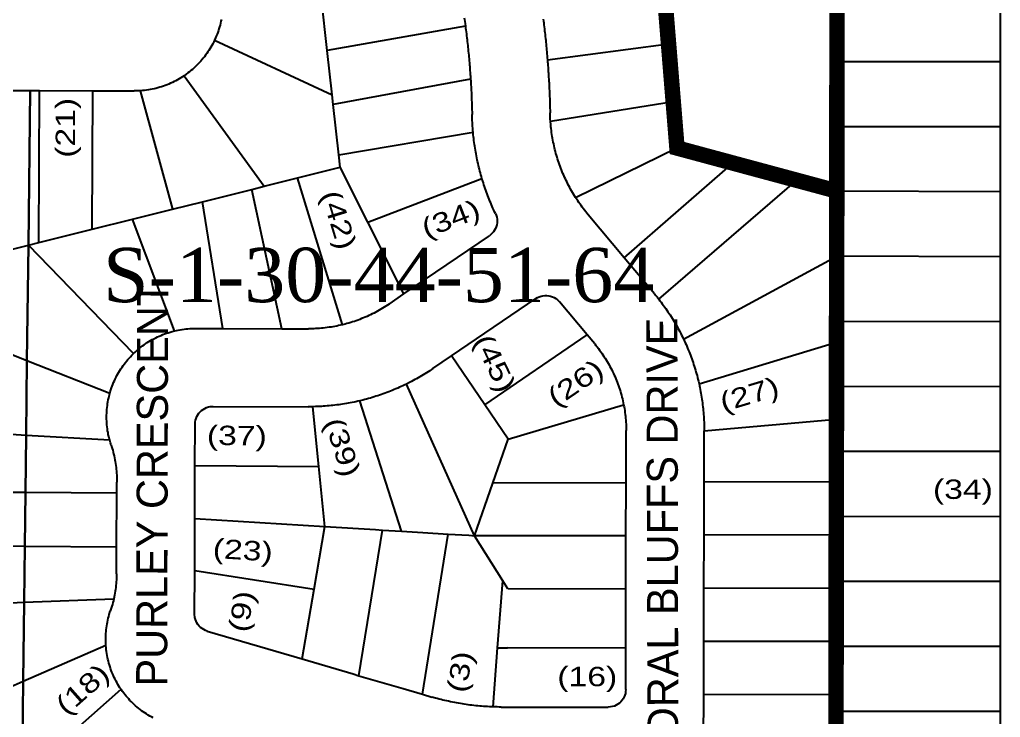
# Model space of a CAD drawing. Header units: millimetres. Extents: x 1745962 to 1749233, y 4525379 to 4529927.
# Drawn here: x 1747693.8 to 1747946.6, y 4527541 to 4527721 of the extents above; entities that cross this region are included whole.
import ezdxf
from ezdxf.enums import TextEntityAlignment as Align

# ---------------------------------------------------------------- set-up
doc = ezdxf.new("R2010")
doc.units = ezdxf.units.MM
doc.header["$LTSCALE"] = 10
doc.header["$MEASUREMENT"] = 0
for name, color, linetype in [('AROLL_ADDRESS', 44, 'Continuous'), ('AROLL_LOTS', 8, 'Continuous'), ('AROLL_ROADS', 7, 'Continuous'), ('ZONING_STANDARDS', 140, 'Continuous'), ('ZONING_ZONES', 140, 'Continuous')]:
    doc.layers.add(name, color=color, linetype=linetype)
doc.styles.add('DUTCH', font='dutcheb.ttf')
doc.styles.add('Univers Condensed', font='UNVR57W.TTF')
doc.styles.add('Univers Light Condensed', font='unvr47a.ttf')

msp = doc.modelspace()

# ---------------------------------------------------------------- linework, layer by layer
at = {"layer": 'AROLL_LOTS'}
for p, q in [((1747861.09, 4527714.72), (1747859.88, 4527729.61)), ((1747773.1, 4527713.01), (1747771.64, 4527726.31)), ((1747904.51, 4527710.08), (1747904.54, 4527726.84)), ((1747946.63, 4527710.1), (1747946.63, 4527726.86)), ((1747808.73, 4527719.27), (1747773.1, 4527713.01)), ((1747744.04, 4527715.64), (1747774.36, 4527701.53)), ((1747829.88, 4527710.6), (1747861.09, 4527714.72)), ((1747862.3, 4527699.84), (1747861.09, 4527714.72)), ((1747774.36, 4527701.53), (1747773.1, 4527713.01)), ((1747904.49, 4527693.32), (1747904.51, 4527710.08)), ((1747946.63, 4527710.1), (1747904.51, 4527710.08)), ((1747946.64, 4527693.34), (1747946.63, 4527710.1)), ((1747736.23, 4527706.5), (1747756.87, 4527677.97)), ((1747810.07, 4527705.64), (1747774.63, 4527699.06)), ((1747685.21, 4527702.7), (1747696.53, 4527702.65)), ((1747696.53, 4527702.65), (1747696.06, 4527662.79)), ((1747696.06, 4527662.79), (1747696.53, 4527702.65)), ((1747696.53, 4527702.65), (1747698.93, 4527702.64)), ((1747698.77, 4527663.47), (1747698.93, 4527702.64)), ((1747698.93, 4527702.64), (1747712.65, 4527702.58)), ((1747712.5, 4527666.9), (1747712.65, 4527702.58)), ((1747712.65, 4527702.58), (1747723.32, 4527702.55)), ((1747724.85, 4527702.59), (1747733.21, 4527672.07)), ((1747774.63, 4527699.06), (1747774.36, 4527701.53)), ((1747776.07, 4527686.08), (1747774.63, 4527699.06)), ((1747830.65, 4527694.78), (1747862.3, 4527699.84)), ((1747863.27, 4527687.85), (1747862.3, 4527699.84)), ((1747904.46, 4527676.74), (1747904.49, 4527693.32)), ((1747946.64, 4527693.34), (1747904.49, 4527693.32)), ((1747946.64, 4527676.57), (1747946.64, 4527693.34)), ((1747776.07, 4527686.08), (1747810.7, 4527691.95)), ((1747776.42, 4527682.86), (1747776.07, 4527686.08)), ((1747837.13, 4527675.07), (1747863.27, 4527687.85)), ((1747877.69, 4527683.96), (1747863.27, 4527687.85)), ((1747849.67, 4527659.54), (1747877.69, 4527683.96)), ((1747894.16, 4527679.52), (1747877.69, 4527683.96)), ((1747765.47, 4527680.13), (1747776.42, 4527682.86)), ((1747783.55, 4527668.7), (1747776.42, 4527682.86)), ((1747753.66, 4527677.17), (1747756.87, 4527677.97)), ((1747756.87, 4527677.97), (1747765.47, 4527680.13)), ((1747777.03, 4527642.25), (1747765.47, 4527680.13)), ((1747783.55, 4527668.7), (1747813, 4527679.99)), ((1747858.58, 4527648.86), (1747894.16, 4527679.52)), ((1747904.46, 4527676.74), (1747894.16, 4527679.52)), ((1747740.94, 4527674), (1747753.66, 4527677.17)), ((1747761.42, 4527641.24), (1747753.66, 4527677.17)), ((1747904.44, 4527659.98), (1747904.46, 4527676.74)), ((1747946.64, 4527676.57), (1747904.46, 4527676.74)), ((1747946.64, 4527659.81), (1747946.64, 4527676.57)), ((1747733.21, 4527672.07), (1747740.94, 4527674)), ((1747746.17, 4527641.27), (1747740.94, 4527674)), ((1747722.88, 4527669.49), (1747733.21, 4527672.07)), ((1747849.67, 4527659.54), (1747840.37, 4527670.64)), ((1747712.5, 4527666.9), (1747722.88, 4527669.49)), ((1747733.74, 4527640.66), (1747722.88, 4527669.49)), ((1747792.88, 4527650.2), (1747783.55, 4527668.7)), ((1747698.77, 4527663.47), (1747712.5, 4527666.9)), ((1747685.04, 4527660.05), (1747696.06, 4527662.79)), ((1747696.06, 4527662.79), (1747695.7, 4527632.94)), ((1747695.7, 4527632.94), (1747696.06, 4527662.79)), ((1747696.06, 4527662.79), (1747698.77, 4527663.47)), ((1747723.2, 4527634.87), (1747696.06, 4527662.79)), ((1747792.88, 4527650.2), (1747814.91, 4527665.21)), ((1747857.5, 4527650.19), (1747849.67, 4527659.54)), ((1747864.98, 4527638.52), (1747904.44, 4527659.98)), ((1747904.41, 4527643.04), (1747904.44, 4527659.98)), ((1747946.64, 4527659.81), (1747904.44, 4527659.98)), ((1747946.64, 4527643.06), (1747946.64, 4527659.81)), ((1747789.03, 4527647.58), (1747792.88, 4527650.2)), ((1747805.13, 4527634.2), (1747826.87, 4527649)), ((1747840.08, 4527639.65), (1747832.96, 4527648.16)), ((1747904.4, 4527637.73), (1747904.41, 4527643.04)), ((1747946.64, 4527643.06), (1747904.41, 4527643.04)), ((1747946.64, 4527626.29), (1747946.64, 4527643.06)), ((1747739.16, 4527641.29), (1747746.17, 4527641.27)), ((1747746.17, 4527641.27), (1747761.42, 4527641.24)), ((1747761.42, 4527641.24), (1747768.27, 4527641.22)), ((1747813.7, 4527621.6), (1747840.08, 4527639.65)), ((1747842.07, 4527637.29), (1747840.08, 4527639.65)), ((1747868.95, 4527627.01), (1747904.4, 4527637.73)), ((1747904.39, 4527626.27), (1747904.4, 4527637.73)), ((1747695.7, 4527632.94), (1747684.95, 4527637.19)), ((1747695.7, 4527632.94), (1747695.48, 4527613.73)), ((1747695.48, 4527613.73), (1747695.7, 4527632.94)), ((1747717.05, 4527624.51), (1747695.7, 4527632.94)), ((1747800.36, 4527630.96), (1747805.13, 4527634.2)), ((1747813.7, 4527621.6), (1747805.13, 4527634.2)), ((1747811.11, 4527587.85), (1747793.53, 4527626.97)), ((1747904.37, 4527617.92), (1747904.39, 4527626.27)), ((1747946.64, 4527626.29), (1747904.39, 4527626.27)), ((1747946.64, 4527609.53), (1747946.64, 4527626.29)), ((1747792.25, 4527589), (1747781.47, 4527622.63)), ((1747743.68, 4527621.18), (1747768.18, 4527621.11)), ((1747770.93, 4527605.65), (1747769.4, 4527621.12)), ((1747819.73, 4527612.75), (1747813.7, 4527621.6)), ((1747819.73, 4527612.75), (1747849.52, 4527621.61)), ((1747870.27, 4527614.93), (1747904.37, 4527617.92)), ((1747904.36, 4527609.52), (1747904.37, 4527617.92)), ((1747739.01, 4527605.96), (1747739.04, 4527616.62)), ((1747850.15, 4527601.5), (1747850.17, 4527614.95)), ((1747870.26, 4527601.82), (1747870.27, 4527614.93)), ((1747695.48, 4527613.73), (1747684.85, 4527614.35)), ((1747695.48, 4527613.73), (1747695.3, 4527599.04)), ((1747695.3, 4527599.04), (1747695.48, 4527613.73)), ((1747717.02, 4527612.48), (1747695.48, 4527613.73)), ((1747815.8, 4527601.38), (1747819.73, 4527612.75)), ((1747904.35, 4527601.77), (1747904.36, 4527609.52)), ((1747946.64, 4527609.53), (1747904.36, 4527609.52)), ((1747946.64, 4527592.77), (1747946.64, 4527609.53)), ((1747738.97, 4527592.24), (1747739.01, 4527605.96)), ((1747739.01, 4527605.96), (1747770.93, 4527605.65)), ((1747772.46, 4527590.2), (1747770.93, 4527605.65)), ((1747718.87, 4527598.89), (1747718.87, 4527601.64)), ((1747811.11, 4527587.85), (1747815.8, 4527601.38)), ((1747850.15, 4527601.5), (1747815.8, 4527601.38)), ((1747850.12, 4527587.79), (1747850.15, 4527601.5)), ((1747870.24, 4527588.11), (1747870.26, 4527601.82)), ((1747870.26, 4527601.82), (1747904.35, 4527601.77)), ((1747904.34, 4527592.75), (1747904.35, 4527601.77)), ((1747684.79, 4527599.11), (1747695.3, 4527599.04)), ((1747695.3, 4527599.04), (1747695.14, 4527585.14)), ((1747695.14, 4527585.14), (1747695.3, 4527599.04)), ((1747695.3, 4527599.04), (1747718.87, 4527598.89)), ((1747718.81, 4527584.99), (1747718.87, 4527598.89)), ((1747738.94, 4527578.83), (1747738.97, 4527592.24)), ((1747738.97, 4527592.24), (1747772.46, 4527590.2)), ((1747904.33, 4527588.05), (1747904.34, 4527592.75)), ((1747946.64, 4527592.77), (1747904.34, 4527592.75)), ((1747946.64, 4527576.01), (1747946.64, 4527592.77)), ((1747769.72, 4527574.07), (1747772.46, 4527590.2)), ((1747772.46, 4527590.2), (1747785.54, 4527589.41)), ((1747785.54, 4527589.41), (1747787.37, 4527589.3)), ((1747781.29, 4527551.74), (1747787.37, 4527589.3)), ((1747787.37, 4527589.3), (1747792.25, 4527589)), ((1747792.25, 4527589), (1747797.72, 4527588.66)), ((1747797.66, 4527546.93), (1747804.26, 4527588.26)), ((1747797.72, 4527588.66), (1747804.26, 4527588.26)), ((1747804.26, 4527588.26), (1747809.59, 4527587.94)), ((1747809.59, 4527587.94), (1747811.11, 4527587.85)), ((1747850.12, 4527587.79), (1747811.11, 4527587.85)), ((1747818.34, 4527576.19), (1747811.11, 4527587.85)), ((1747850.1, 4527574.08), (1747850.12, 4527587.79)), ((1747870.21, 4527574.39), (1747870.24, 4527588.11)), ((1747870.24, 4527588.11), (1747904.33, 4527588.05)), ((1747904.32, 4527575.99), (1747904.33, 4527588.05)), ((1747684.73, 4527585.4), (1747695.14, 4527585.14)), ((1747695.14, 4527585.14), (1747694.96, 4527570.67)), ((1747694.96, 4527570.67), (1747695.14, 4527585.14)), ((1747695.14, 4527585.14), (1747718.81, 4527584.99)), ((1747718.78, 4527577.98), (1747718.81, 4527584.99)), ((1747738.91, 4527567.63), (1747738.94, 4527578.83)), ((1747738.94, 4527578.83), (1747769.72, 4527574.07)), ((1747817.04, 4527558.89), (1747818.34, 4527576.19)), ((1747819.63, 4527574.12), (1747818.34, 4527576.19)), ((1747870.19, 4527560.67), (1747870.21, 4527574.39)), ((1747870.21, 4527574.39), (1747904.32, 4527574.34)), ((1747904.29, 4527560.62), (1747904.32, 4527574.34)), ((1747946.64, 4527576.01), (1747904.32, 4527575.99)), ((1747904.32, 4527574.34), (1747904.32, 4527575.99)), ((1747946.64, 4527559.25), (1747946.64, 4527576.01)), ((1747766.67, 4527556.04), (1747769.72, 4527574.07)), ((1747850.1, 4527574.08), (1747819.63, 4527574.12)), ((1747850.08, 4527558.84), (1747850.1, 4527574.08)), ((1747684.67, 4527570.27), (1747694.96, 4527570.67)), ((1747694.96, 4527570.67), (1747694.73, 4527550.29)), ((1747694.73, 4527550.29), (1747694.96, 4527570.67)), ((1747694.96, 4527570.67), (1747718.08, 4527571.57)), ((1747742.19, 4527563.23), (1747766.67, 4527556.04)), ((1747694.73, 4527550.29), (1747716.04, 4527559.61)), ((1747870.17, 4527546.96), (1747870.19, 4527560.67)), ((1747870.19, 4527560.67), (1747904.29, 4527560.62)), ((1747904.27, 4527546.91), (1747904.29, 4527559.24)), ((1747904.29, 4527559.24), (1747904.29, 4527560.62)), ((1747946.64, 4527559.25), (1747904.29, 4527559.24)), ((1747946.64, 4527542.48), (1747946.64, 4527559.25)), ((1747815.9, 4527543.69), (1747817.04, 4527558.89)), ((1747817.04, 4527558.89), (1747819.6, 4527558.88)), ((1747850.08, 4527558.84), (1747819.6, 4527558.88)), ((1747850.07, 4527548.18), (1747850.08, 4527558.84)), ((1747766.67, 4527556.04), (1747779.83, 4527552.18)), ((1747779.83, 4527552.18), (1747781.29, 4527551.74)), ((1747781.29, 4527551.74), (1747792.69, 4527548.39)), ((1747684.58, 4527545.85), (1747694.73, 4527550.29)), ((1747694.73, 4527550.29), (1747694.43, 4527525.67)), ((1747694.43, 4527525.67), (1747694.73, 4527550.29)), ((1747694.43, 4527525.67), (1747719.95, 4527548.22)), ((1747792.69, 4527548.39), (1747797.66, 4527546.93)), ((1747797.66, 4527546.93), (1747800.05, 4527546.23)), ((1747870.14, 4527533.24), (1747870.17, 4527546.96)), ((1747870.17, 4527546.96), (1747904.27, 4527546.91)), ((1747904.27, 4527542.47), (1747904.27, 4527546.91)), ((1747817.91, 4527543.65), (1747819.58, 4527543.64)), ((1747819.58, 4527543.64), (1747845.49, 4527543.61)), ((1747904.25, 4527533.18), (1747904.27, 4527542.47)), ((1747946.64, 4527542.48), (1747904.27, 4527542.47)), ((1747946.63, 4527525.72), (1747946.64, 4527542.48))]:
    msp.add_line(p, q, dxfattribs=at)
for points in [[(1747745.81, 4527721.02), (1747745.7, 4527720.53), (1747745.59, 4527720.04), (1747745.47, 4527719.55), (1747745.34, 4527719.07), (1747745.19, 4527718.59), (1747745.04, 4527718.12), (1747744.88, 4527717.65), (1747744.7, 4527717.18), (1747744.51, 4527716.72), (1747744.32, 4527716.26), (1747744.04, 4527715.64)], [(1747808.43, 4527721.45), (1747808.5, 4527720.96), (1747808.57, 4527720.46), (1747808.64, 4527719.96), (1747808.73, 4527719.27)], [(1747828.79, 4527721.08), (1747828.85, 4527720.58), (1747828.92, 4527720.09), (1747828.97, 4527719.59), (1747829.04, 4527719.1), (1747829.09, 4527718.6), (1747829.15, 4527718.1), (1747829.2, 4527717.6), (1747829.26, 4527717.12), (1747829.32, 4527716.62), (1747829.37, 4527716.12), (1747829.42, 4527715.62), (1747829.47, 4527715.12), (1747829.52, 4527714.63), (1747829.57, 4527714.13), (1747829.62, 4527713.63), (1747829.66, 4527713.13), (1747829.7, 4527712.63), (1747829.75, 4527712.14), (1747829.79, 4527711.64), (1747829.83, 4527711.14), (1747829.88, 4527710.6)], [(1747808.73, 4527719.27), (1747808.79, 4527718.78), (1747808.86, 4527718.28), (1747808.92, 4527717.79), (1747808.98, 4527717.29), (1747809.04, 4527716.79), (1747809.1, 4527716.3), (1747809.16, 4527715.8), (1747809.21, 4527715.3), (1747809.27, 4527714.8), (1747809.32, 4527714.31), (1747809.38, 4527713.81), (1747809.42, 4527713.32), (1747809.48, 4527712.82), (1747809.52, 4527712.32), (1747809.57, 4527711.81), (1747809.62, 4527711.32), (1747809.66, 4527710.82), (1747809.71, 4527710.33), (1747809.75, 4527709.83), (1747809.79, 4527709.33), (1747809.83, 4527708.83), (1747809.87, 4527708.33), (1747809.91, 4527707.84), (1747809.94, 4527707.33), (1747809.99, 4527706.84), (1747810.02, 4527706.34), (1747810.07, 4527705.64)], [(1747744.04, 4527715.64), (1747743.83, 4527715.19), (1747743.59, 4527714.74), (1747743.35, 4527714.3), (1747743.11, 4527713.88), (1747742.86, 4527713.44), (1747742.59, 4527713.02), (1747742.31, 4527712.61), (1747742.03, 4527712.19), (1747741.74, 4527711.79), (1747741.43, 4527711.39), (1747741.12, 4527711), (1747740.8, 4527710.61), (1747740.48, 4527710.23), (1747740.14, 4527709.87), (1747739.79, 4527709.5), (1747739.44, 4527709.14), (1747739.08, 4527708.8), (1747738.71, 4527708.46), (1747738.35, 4527708.12), (1747737.96, 4527707.8), (1747737.57, 4527707.49), (1747737.18, 4527707.19), (1747736.78, 4527706.88), (1747736.23, 4527706.5)], [(1747829.88, 4527710.6), (1747829.92, 4527710.1), (1747829.95, 4527709.6), (1747829.99, 4527709.11), (1747830.03, 4527708.6), (1747830.07, 4527708.11), (1747830.1, 4527707.61), (1747830.13, 4527707.11), (1747830.16, 4527706.61), (1747830.19, 4527706.11), (1747830.22, 4527705.61), (1747830.25, 4527705.11), (1747830.28, 4527704.61), (1747830.3, 4527704.11), (1747830.33, 4527703.61), (1747830.35, 4527703.11), (1747830.37, 4527702.61), (1747830.39, 4527702.11), (1747830.42, 4527701.62), (1747830.44, 4527701.12), (1747830.45, 4527700.62), (1747830.48, 4527700.12), (1747830.49, 4527699.61), (1747830.5, 4527699.12), (1747830.51, 4527698.62), (1747830.53, 4527698.11), (1747830.54, 4527697.62), (1747830.56, 4527696.91)], [(1747736.23, 4527706.5), (1747735.81, 4527706.22), (1747735.39, 4527705.95), (1747734.95, 4527705.7), (1747734.52, 4527705.45), (1747734.08, 4527705.21), (1747733.64, 4527704.97), (1747733.19, 4527704.76), (1747732.74, 4527704.55), (1747732.28, 4527704.35), (1747731.82, 4527704.16), (1747731.35, 4527703.98), (1747730.88, 4527703.81), (1747730.4, 4527703.66), (1747729.93, 4527703.5), (1747729.44, 4527703.37), (1747728.96, 4527703.23), (1747728.48, 4527703.12), (1747727.98, 4527703.01), (1747727.49, 4527702.92), (1747727.01, 4527702.84), (1747726.51, 4527702.76), (1747726.01, 4527702.69), (1747725.51, 4527702.64), (1747724.85, 4527702.59)], [(1747810.07, 4527705.64), (1747810.09, 4527705.14), (1747810.12, 4527704.65), (1747810.16, 4527704.15), (1747810.18, 4527703.65), (1747810.21, 4527703.15), (1747810.24, 4527702.65), (1747810.26, 4527702.15), (1747810.28, 4527701.65), (1747810.3, 4527701.15), (1747810.33, 4527700.65), (1747810.34, 4527700.15), (1747810.36, 4527699.65), (1747810.37, 4527699.15), (1747810.4, 4527698.65), (1747810.41, 4527698.15), (1747810.42, 4527697.66), (1747810.43, 4527697.15), (1747810.45, 4527696.52)], [(1747724.85, 4527702.59), (1747724.35, 4527702.56), (1747723.85, 4527702.55), (1747723.32, 4527702.55)], [(1747810.7, 4527691.95), (1747810.66, 4527692.45), (1747810.62, 4527692.95), (1747810.58, 4527693.45), (1747810.55, 4527693.94), (1747810.52, 4527694.44), (1747810.49, 4527694.94), (1747810.48, 4527695.44), (1747810.46, 4527695.95), (1747810.45, 4527696.52)], [(1747830.65, 4527694.78), (1747830.61, 4527695.27), (1747830.59, 4527695.77), (1747830.57, 4527696.27), (1747830.56, 4527696.91)], [(1747837.13, 4527675.07), (1747836.86, 4527675.49), (1747836.6, 4527675.91), (1747836.34, 4527676.35), (1747836.1, 4527676.78), (1747835.85, 4527677.22), (1747835.61, 4527677.66), (1747835.38, 4527678.1), (1747835.15, 4527678.54), (1747834.92, 4527678.99), (1747834.7, 4527679.44), (1747834.49, 4527679.89), (1747834.28, 4527680.34), (1747834.08, 4527680.8), (1747833.88, 4527681.26), (1747833.68, 4527681.72), (1747833.5, 4527682.19), (1747833.32, 4527682.65), (1747833.15, 4527683.12), (1747832.98, 4527683.59), (1747832.81, 4527684.07), (1747832.65, 4527684.53), (1747832.5, 4527685.01), (1747832.35, 4527685.49), (1747832.21, 4527685.97), (1747832.08, 4527686.45), (1747831.94, 4527686.93), (1747831.82, 4527687.42), (1747831.7, 4527687.91), (1747831.59, 4527688.39), (1747831.48, 4527688.88), (1747831.38, 4527689.37), (1747831.28, 4527689.86), (1747831.19, 4527690.35), (1747831.1, 4527690.85), (1747831.03, 4527691.34), (1747830.96, 4527691.83), (1747830.89, 4527692.33), (1747830.83, 4527692.83), (1747830.78, 4527693.33), (1747830.73, 4527693.82), (1747830.65, 4527694.78)], [(1747813, 4527679.99), (1747812.87, 4527680.47), (1747812.72, 4527680.95), (1747812.59, 4527681.43), (1747812.47, 4527681.91), (1747812.35, 4527682.4), (1747812.22, 4527682.88), (1747812.1, 4527683.37), (1747811.99, 4527683.86), (1747811.88, 4527684.35), (1747811.77, 4527684.83), (1747811.67, 4527685.32), (1747811.57, 4527685.81), (1747811.48, 4527686.3), (1747811.4, 4527686.8), (1747811.31, 4527687.29), (1747811.23, 4527687.78), (1747811.16, 4527688.28), (1747811.08, 4527688.77), (1747811.01, 4527689.26), (1747810.94, 4527689.76), (1747810.88, 4527690.26), (1747810.83, 4527690.76), (1747810.77, 4527691.26), (1747810.7, 4527691.95)], [(1747816.46, 4527670.94), (1747816.26, 4527671.39), (1747816.04, 4527671.85), (1747815.84, 4527672.31), (1747815.64, 4527672.76), (1747815.44, 4527673.22), (1747815.24, 4527673.69), (1747815.05, 4527674.15), (1747814.87, 4527674.61), (1747814.68, 4527675.08), (1747814.5, 4527675.54), (1747814.33, 4527676), (1747814.15, 4527676.48), (1747813.98, 4527676.95), (1747813.83, 4527677.42), (1747813.66, 4527677.9), (1747813.5, 4527678.38), (1747813.36, 4527678.84), (1747813.2, 4527679.33), (1747813, 4527679.99)], [(1747840.37, 4527670.64), (1747840.05, 4527671.02), (1747839.73, 4527671.42), (1747839.42, 4527671.8), (1747839.12, 4527672.2), (1747838.82, 4527672.6), (1747838.53, 4527673), (1747838.24, 4527673.42), (1747837.94, 4527673.82), (1747837.67, 4527674.24), (1747837.13, 4527675.07)], [(1747816.46, 4527670.94), (1747816.66, 4527670.49), (1747816.8, 4527670), (1747816.88, 4527669.51), (1747816.91, 4527669.01), (1747816.88, 4527668.51), (1747816.81, 4527668.02), (1747816.67, 4527667.54), (1747816.5, 4527667.07), (1747816.26, 4527666.63), (1747815.98, 4527666.21), (1747814.91, 4527665.21)], [(1747857.5, 4527650.19), (1747857.81, 4527649.81), (1747858.13, 4527649.42), (1747858.58, 4527648.86)], [(1747789.03, 4527647.58), (1747788.62, 4527647.3), (1747788.2, 4527647.03), (1747787.78, 4527646.76), (1747787.36, 4527646.5), (1747786.92, 4527646.24), (1747786.49, 4527645.99), (1747786.05, 4527645.75), (1747785.61, 4527645.51), (1747785.17, 4527645.28), (1747784.73, 4527645.05), (1747784.27, 4527644.83), (1747783.82, 4527644.62), (1747783.37, 4527644.41), (1747782.91, 4527644.21), (1747782.45, 4527644.02), (1747781.98, 4527643.83), (1747781.52, 4527643.65), (1747781.05, 4527643.47), (1747780.58, 4527643.3), (1747780.11, 4527643.13), (1747779.63, 4527642.98), (1747779.16, 4527642.83), (1747778.68, 4527642.69), (1747778.19, 4527642.56), (1747777.71, 4527642.42), (1747777.03, 4527642.25)], [(1747826.87, 4527649), (1747827.3, 4527649.26), (1747827.75, 4527649.47), (1747828.23, 4527649.64), (1747828.71, 4527649.74), (1747829.21, 4527649.79), (1747829.71, 4527649.79), (1747830.2, 4527649.74), (1747830.69, 4527649.63), (1747831.17, 4527649.47), (1747831.61, 4527649.26), (1747832.05, 4527649), (1747832.44, 4527648.68), (1747832.96, 4527648.16)], [(1747858.58, 4527648.86), (1747858.89, 4527648.46), (1747859.19, 4527648.06), (1747859.49, 4527647.67), (1747859.78, 4527647.26), (1747860.07, 4527646.86), (1747860.36, 4527646.44), (1747860.65, 4527646.04), (1747860.93, 4527645.62), (1747861.21, 4527645.21), (1747861.48, 4527644.79), (1747861.75, 4527644.37), (1747862.02, 4527643.94), (1747862.28, 4527643.51), (1747862.54, 4527643.09), (1747862.79, 4527642.66), (1747863.04, 4527642.23), (1747863.28, 4527641.79), (1747863.53, 4527641.36), (1747863.77, 4527640.92), (1747864.01, 4527640.47), (1747864.23, 4527640.03), (1747864.46, 4527639.58), (1747864.68, 4527639.13), (1747864.98, 4527638.52)], [(1747723.2, 4527634.87), (1747723.56, 4527635.21), (1747723.93, 4527635.54), (1747724.31, 4527635.87), (1747724.69, 4527636.19), (1747725.09, 4527636.5), (1747725.49, 4527636.81), (1747725.89, 4527637.1), (1747726.31, 4527637.38), (1747726.72, 4527637.66), (1747727.14, 4527637.92), (1747727.57, 4527638.18), (1747728, 4527638.42), (1747728.44, 4527638.66), (1747728.89, 4527638.89), (1747729.34, 4527639.11), (1747729.8, 4527639.31), (1747730.26, 4527639.51), (1747730.72, 4527639.7), (1747731.19, 4527639.88), (1747731.66, 4527640.05), (1747732.14, 4527640.21), (1747732.61, 4527640.35), (1747733.09, 4527640.49), (1747733.74, 4527640.66)], [(1747733.74, 4527640.66), (1747734.23, 4527640.77), (1747734.72, 4527640.87), (1747735.22, 4527640.96), (1747735.7, 4527641.04), (1747736.2, 4527641.1), (1747736.7, 4527641.17), (1747737.19, 4527641.21), (1747737.69, 4527641.25), (1747738.19, 4527641.27), (1747739.16, 4527641.29)], [(1747777.03, 4527642.25), (1747776.55, 4527642.14), (1747776.05, 4527642.03), (1747775.57, 4527641.93), (1747775.07, 4527641.83), (1747774.58, 4527641.74), (1747774.09, 4527641.66), (1747773.59, 4527641.59), (1747773.1, 4527641.52), (1747772.6, 4527641.47), (1747772.1, 4527641.41), (1747771.61, 4527641.37), (1747771.11, 4527641.32), (1747770.61, 4527641.29), (1747770.11, 4527641.26), (1747769.61, 4527641.24), (1747769.11, 4527641.23), (1747768.27, 4527641.22)], [(1747864.98, 4527638.52), (1747865.2, 4527638.06), (1747865.4, 4527637.61), (1747865.6, 4527637.15), (1747865.81, 4527636.69), (1747866, 4527636.23), (1747866.19, 4527635.78), (1747866.38, 4527635.31), (1747866.56, 4527634.84), (1747866.74, 4527634.38), (1747866.91, 4527633.91), (1747867.09, 4527633.43), (1747867.25, 4527632.97), (1747867.41, 4527632.5), (1747867.57, 4527632.02), (1747867.73, 4527631.54), (1747867.87, 4527631.07), (1747868.01, 4527630.58), (1747868.16, 4527630.11), (1747868.29, 4527629.63), (1747868.43, 4527629.14), (1747868.55, 4527628.66), (1747868.67, 4527628.18), (1747868.79, 4527627.69), (1747868.95, 4527627.01)], [(1747842.07, 4527637.29), (1747842.39, 4527636.91), (1747842.69, 4527636.52), (1747843, 4527636.12), (1747843.31, 4527635.72), (1747843.6, 4527635.31), (1747843.89, 4527634.91), (1747844.17, 4527634.5), (1747844.45, 4527634.08), (1747844.72, 4527633.66), (1747844.99, 4527633.24), (1747845.25, 4527632.81), (1747845.5, 4527632.38), (1747845.75, 4527631.95), (1747845.99, 4527631.5), (1747846.23, 4527631.06), (1747846.45, 4527630.62), (1747846.67, 4527630.17), (1747846.89, 4527629.72), (1747847.09, 4527629.27), (1747847.3, 4527628.81), (1747847.5, 4527628.34), (1747847.68, 4527627.89), (1747847.87, 4527627.41), (1747848.04, 4527626.95), (1747848.21, 4527626.48), (1747848.37, 4527626.01), (1747848.53, 4527625.53), (1747848.68, 4527625.06), (1747848.82, 4527624.57), (1747848.95, 4527624.09), (1747849.08, 4527623.61), (1747849.2, 4527623.13), (1747849.32, 4527622.64), (1747849.42, 4527622.15), (1747849.52, 4527621.61)], [(1747717.05, 4527624.51), (1747717.19, 4527624.99), (1747717.34, 4527625.47), (1747717.5, 4527625.95), (1747717.67, 4527626.42), (1747717.85, 4527626.88), (1747718.04, 4527627.35), (1747718.25, 4527627.81), (1747718.45, 4527628.26), (1747718.67, 4527628.71), (1747718.9, 4527629.15), (1747719.14, 4527629.59), (1747719.39, 4527630.03), (1747719.64, 4527630.45), (1747719.91, 4527630.88), (1747720.2, 4527631.3), (1747720.48, 4527631.7), (1747720.77, 4527632.1), (1747721.07, 4527632.5), (1747721.39, 4527632.9), (1747721.71, 4527633.28), (1747722.04, 4527633.66), (1747722.37, 4527634.02), (1747722.72, 4527634.39), (1747723.2, 4527634.87)], [(1747800.36, 4527630.96), (1747799.95, 4527630.68), (1747799.53, 4527630.4), (1747799.11, 4527630.13), (1747798.69, 4527629.87), (1747798.27, 4527629.6), (1747797.84, 4527629.34), (1747797.41, 4527629.08), (1747796.99, 4527628.82), (1747796.55, 4527628.57), (1747796.11, 4527628.33), (1747795.68, 4527628.09), (1747795.24, 4527627.85), (1747794.8, 4527627.61), (1747794.35, 4527627.38), (1747793.53, 4527626.97)], [(1747793.53, 4527626.97), (1747793.08, 4527626.75), (1747792.63, 4527626.53), (1747792.18, 4527626.32), (1747791.72, 4527626.12), (1747791.27, 4527625.91), (1747790.81, 4527625.71), (1747790.35, 4527625.51), (1747789.88, 4527625.32), (1747789.41, 4527625.13), (1747788.95, 4527624.95), (1747788.48, 4527624.77), (1747788.02, 4527624.59), (1747787.55, 4527624.43), (1747787.08, 4527624.26), (1747786.6, 4527624.1), (1747786.13, 4527623.94), (1747785.66, 4527623.79), (1747785.18, 4527623.63), (1747784.69, 4527623.49), (1747784.22, 4527623.35), (1747783.74, 4527623.21), (1747783.26, 4527623.08), (1747782.77, 4527622.96), (1747782.29, 4527622.82), (1747781.47, 4527622.63)], [(1747868.95, 4527627.01), (1747869.05, 4527626.53), (1747869.16, 4527626.04), (1747869.26, 4527625.55), (1747869.35, 4527625.06), (1747869.44, 4527624.57), (1747869.52, 4527624.07), (1747869.6, 4527623.59), (1747869.68, 4527623.09), (1747869.75, 4527622.59), (1747869.82, 4527622.09), (1747869.88, 4527621.61), (1747869.94, 4527621.1), (1747869.99, 4527620.61), (1747870.04, 4527620.11), (1747870.08, 4527619.61), (1747870.13, 4527619.11), (1747870.16, 4527618.62), (1747870.19, 4527618.12), (1747870.22, 4527617.61), (1747870.24, 4527617.12), (1747870.25, 4527616.62), (1747870.26, 4527616.11), (1747870.28, 4527615.62), (1747870.27, 4527614.93)], [(1747717.02, 4527612.48), (1747716.89, 4527612.97), (1747716.77, 4527613.46), (1747716.67, 4527613.94), (1747716.59, 4527614.44), (1747716.5, 4527614.93), (1747716.43, 4527615.42), (1747716.37, 4527615.92), (1747716.32, 4527616.42), (1747716.28, 4527616.92), (1747716.25, 4527617.41), (1747716.23, 4527617.92), (1747716.23, 4527618.41), (1747716.24, 4527618.91), (1747716.25, 4527619.41), (1747716.28, 4527619.92), (1747716.32, 4527620.42), (1747716.37, 4527620.92), (1747716.43, 4527621.41), (1747716.49, 4527621.9), (1747716.58, 4527622.4), (1747716.66, 4527622.89), (1747716.77, 4527623.38), (1747716.88, 4527623.87), (1747717.05, 4527624.51)], [(1747781.47, 4527622.63), (1747780.99, 4527622.52), (1747780.5, 4527622.4), (1747780.01, 4527622.31), (1747779.52, 4527622.21), (1747779.03, 4527622.11), (1747778.54, 4527622.02), (1747778.04, 4527621.93), (1747777.55, 4527621.84), (1747777.06, 4527621.77), (1747776.56, 4527621.69), (1747776.07, 4527621.62), (1747775.57, 4527621.56), (1747775.08, 4527621.5), (1747774.58, 4527621.45), (1747774.08, 4527621.39), (1747773.59, 4527621.34), (1747773.09, 4527621.3), (1747772.59, 4527621.26), (1747772.09, 4527621.23), (1747771.59, 4527621.19), (1747771.09, 4527621.17), (1747770.59, 4527621.15), (1747770.09, 4527621.14), (1747769.4, 4527621.12)], [(1747739.04, 4527616.62), (1747739.07, 4527617.12), (1747739.15, 4527617.61), (1747739.29, 4527618.09), (1747739.48, 4527618.56), (1747739.71, 4527619), (1747739.99, 4527619.41), (1747740.32, 4527619.78), (1747740.69, 4527620.13), (1747741.09, 4527620.42), (1747741.53, 4527620.67), (1747741.98, 4527620.88), (1747742.46, 4527621.04), (1747742.95, 4527621.13), (1747743.68, 4527621.18)], [(1747769.4, 4527621.12), (1747768.9, 4527621.11), (1747768.18, 4527621.11)], [(1747849.52, 4527621.61), (1747849.62, 4527621.12), (1747849.7, 4527620.63), (1747849.79, 4527620.14), (1747849.85, 4527619.64), (1747849.92, 4527619.14), (1747849.97, 4527618.64), (1747850.02, 4527618.15), (1747850.06, 4527617.65), (1747850.1, 4527617.15), (1747850.13, 4527616.65), (1747850.14, 4527616.15), (1747850.15, 4527615.66), (1747850.17, 4527614.95)], [(1747717.37, 4527611.32), (1747717.21, 4527611.8), (1747717.02, 4527612.48)], [(1747717.37, 4527611.32), (1747717.51, 4527610.84), (1747717.66, 4527610.37), (1747717.8, 4527609.89), (1747717.92, 4527609.4), (1747718.04, 4527608.92), (1747718.15, 4527608.42), (1747718.26, 4527607.94), (1747718.35, 4527607.45), (1747718.44, 4527606.95), (1747718.53, 4527606.47), (1747718.59, 4527605.96), (1747718.66, 4527605.47), (1747718.71, 4527604.97), (1747718.76, 4527604.48), (1747718.8, 4527603.98), (1747718.84, 4527603.48), (1747718.85, 4527602.98), (1747718.87, 4527601.64)], [(1747718.78, 4527577.98), (1747718.78, 4527577.48), (1747718.77, 4527576.98), (1747718.75, 4527576.48), (1747718.72, 4527575.98), (1747718.68, 4527575.49), (1747718.63, 4527574.99), (1747718.57, 4527574.49), (1747718.51, 4527573.99), (1747718.44, 4527573.5), (1747718.36, 4527573), (1747718.27, 4527572.52), (1747718.08, 4527571.57)], [(1747718.08, 4527571.57), (1747717.97, 4527571.08), (1747717.85, 4527570.59), (1747717.72, 4527570.11), (1747717.58, 4527569.63), (1747717.44, 4527569.15), (1747717.18, 4527568.34)], [(1747716.04, 4527559.61), (1747716.02, 4527560.1), (1747716, 4527560.6), (1747715.99, 4527561.11), (1747716, 4527561.61), (1747716.02, 4527562.1), (1747716.05, 4527562.61), (1747716.09, 4527563.1), (1747716.14, 4527563.6), (1747716.2, 4527564.1), (1747716.27, 4527564.59), (1747716.35, 4527565.08), (1747716.45, 4527565.57), (1747716.55, 4527566.06), (1747716.67, 4527566.55), (1747716.79, 4527567.04), (1747716.93, 4527567.52), (1747717.18, 4527568.34)], [(1747742.19, 4527563.23), (1747741.72, 4527563.4), (1747741.26, 4527563.62), (1747740.84, 4527563.88), (1747740.45, 4527564.19), (1747740.1, 4527564.54), (1747739.78, 4527564.94), (1747739.51, 4527565.35), (1747739.28, 4527565.8), (1747739.11, 4527566.26), (1747738.99, 4527566.75), (1747738.91, 4527567.63)], [(1747719.95, 4527548.22), (1747719.68, 4527548.63), (1747719.42, 4527549.06), (1747719.15, 4527549.49), (1747718.91, 4527549.92), (1747718.67, 4527550.36), (1747718.44, 4527550.81), (1747718.21, 4527551.26), (1747718.01, 4527551.71), (1747717.8, 4527552.17), (1747717.61, 4527552.63), (1747717.43, 4527553.1), (1747717.27, 4527553.57), (1747717.11, 4527554.04), (1747716.96, 4527554.51), (1747716.82, 4527555), (1747716.7, 4527555.48), (1747716.57, 4527555.96), (1747716.47, 4527556.46), (1747716.38, 4527556.95), (1747716.29, 4527557.44), (1747716.21, 4527557.94), (1747716.15, 4527558.43), (1747716.1, 4527558.93), (1747716.04, 4527559.61)], [(1747728.22, 4527540.85), (1747727.77, 4527541.09), (1747727.34, 4527541.33), (1747726.91, 4527541.59), (1747726.49, 4527541.86), (1747726.07, 4527542.13), (1747725.65, 4527542.41), (1747725.25, 4527542.7), (1747724.85, 4527543), (1747724.46, 4527543.32), (1747724.08, 4527543.64), (1747723.7, 4527543.97), (1747723.33, 4527544.3), (1747722.97, 4527544.65), (1747722.61, 4527545), (1747722.26, 4527545.36), (1747721.92, 4527545.73), (1747721.59, 4527546.1), (1747721.26, 4527546.48), (1747720.95, 4527546.87), (1747720.65, 4527547.26), (1747720.34, 4527547.66), (1747719.95, 4527548.22)], [(1747850.07, 4527548.18), (1747850.04, 4527547.67), (1747849.96, 4527547.18), (1747849.82, 4527546.7), (1747849.64, 4527546.24), (1747849.39, 4527545.8), (1747849.12, 4527545.38), (1747848.79, 4527545), (1747848.43, 4527544.67), (1747848.02, 4527544.37), (1747847.6, 4527544.12), (1747847.13, 4527543.91), (1747846.66, 4527543.76), (1747846.17, 4527543.66), (1747845.49, 4527543.61)], [(1747805.37, 4527544.91), (1747804.88, 4527545.01), (1747804.4, 4527545.12), (1747803.91, 4527545.23), (1747803.42, 4527545.34), (1747802.93, 4527545.46), (1747802.45, 4527545.58), (1747801.96, 4527545.7), (1747801.48, 4527545.83), (1747801, 4527545.96), (1747800.05, 4527546.23)], [(1747815.9, 4527543.69), (1747815.4, 4527543.7), (1747814.9, 4527543.73), (1747814.4, 4527543.75), (1747813.9, 4527543.78), (1747813.4, 4527543.81), (1747812.91, 4527543.85), (1747812.41, 4527543.89), (1747811.91, 4527543.94), (1747811.41, 4527543.99), (1747810.91, 4527544.04), (1747810.42, 4527544.1), (1747809.92, 4527544.16), (1747809.42, 4527544.23), (1747808.93, 4527544.3), (1747808.44, 4527544.37), (1747807.94, 4527544.45), (1747807.45, 4527544.53), (1747806.95, 4527544.61), (1747806.46, 4527544.7), (1747805.98, 4527544.8), (1747805.37, 4527544.91)], [(1747817.91, 4527543.65), (1747817.41, 4527543.65), (1747816.91, 4527543.66), (1747816.41, 4527543.67), (1747815.9, 4527543.69)]]:
    msp.add_lwpolyline(points, dxfattribs=at)
at = {"layer": 'ZONING_ZONES', "const_width": 4}
msp.add_lwpolyline([(1747905.17, 4528152.39), (1747905.05, 4528076.5), (1747904.91, 4527977.57), (1747904.86, 4527944.74), (1747904.79, 4527894.46), (1747904.68, 4527827.41), (1747904.62, 4527777.13), (1747904.56, 4527743.61), (1747904.51, 4527710.08), (1747904.44, 4527659.98), (1747904.36, 4527609.52), (1747904.29, 4527559.24), (1747904.21, 4527508.95), (1747904.14, 4527458.67), (1747904.1, 4527425.14)], dxfattribs=at)
at = {"layer": 'ZONING_ZONES'}
msp.add_lwpolyline([(1747904.46, 4527676.74, 4, 4, 0), (1747863.27, 4527687.85, 4, 4, 0), (1747858.68, 4527744.49, 4, 4, 0), (1747815.23, 4527739.96, 4, 4, 0), (1747812.4, 4527751.25, 4, 4, 0), (1747808.63, 4527763.23, 4, 4, 0), (1747793.54, 4527806.86, 4, 4, 0), (1747803.05, 4527810.15, 4, 4, 0), (1747835.89, 4527821.46, 4, 4, 0), (1747823.01, 4527855.36, 4, 4, 0), (1747811.96, 4527867.96, 4, 4, 0), (1747802.92, 4527878.28, 4, 4, 0), (1747793.67, 4527888.82, 4, 4, 0), (1747784.42, 4527899.36, 0, 0, 0)], format="xyseb", dxfattribs=at)

# ---------------------------------------------------------------- texts
at = {"layer": 'AROLL_ADDRESS', "style": 'Univers Light Condensed', "width": 1.3}
for s, rotation, p in [('(21)', 90, (1747708.1, 4527685.32)), ('(42)', 286.96, (1747771.48, 4527675.99)), ('(34)', 20.96, (1747798.61, 4527664.54)), ('(45)', 295.6402, (1747810.77, 4527638.23)), ('(26)', 34.39, (1747832.11, 4527620.84)), ('(27)', 16.81, (1747875.23, 4527619.69)), ('(39)', 287.75, (1747772.34, 4527617.28)), ('(37)', 359.45, (1747742.06, 4527611.26)), ('(34)', 0.02, (1747929.26, 4527597.33)), ('(23)', 356.52, (1747743.49, 4527582.11)), ('(9)', 80.12, (1747752.52, 4527562.69)), ('(3)', 80.12, (1747808.84, 4527547.1)), ('(18)', 41.47, (1747705.85, 4527541.29)), ('(16)', 359.92, (1747832.41, 4527549.03))]:
    msp.add_text(s, height=5, rotation=rotation, dxfattribs=at).set_placement(p)
at = {"layer": 'AROLL_ROADS', "style": 'Univers Condensed'}
for s, rotation, p in [('PURLEY CRESCENT', 89.85, (1747731.84, 4527548.93)), ('CATHEDRAL BLUFFS DRIVE', 90.14, (1747863.73, 4527499.63))]:
    msp.add_text(s, height=8, rotation=rotation, dxfattribs=at).set_placement(p)
at = {"layer": 'ZONING_STANDARDS', "style": 'DUTCH'}
msp.add_text('S-1-30-44-51-64', height=14, dxfattribs=at).set_placement((1747786.36, 4527655.09), align=Align.MIDDLE_CENTER)

doc.saveas('drawing.dxf')
